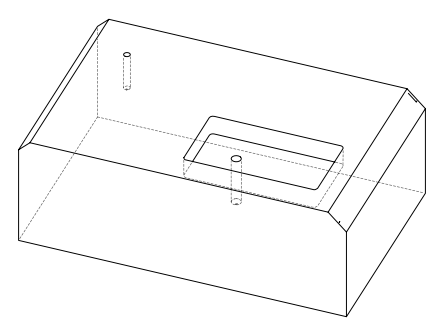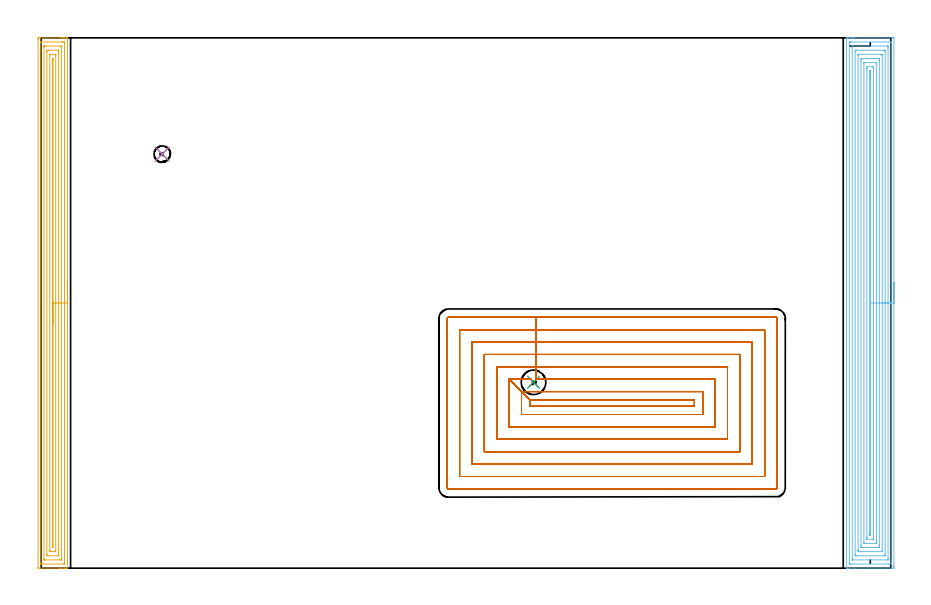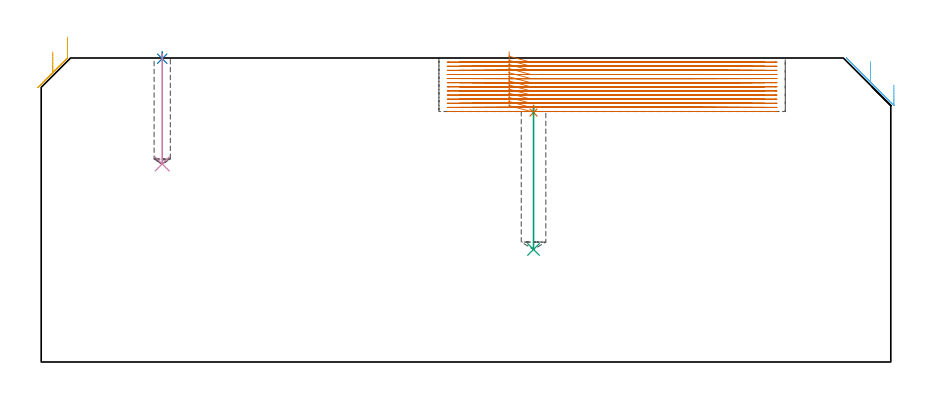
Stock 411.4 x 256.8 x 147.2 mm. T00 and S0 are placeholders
(PLAN: 7 operations, 4 tool changes, 100.8 min)
(1 SPOT_DRILL | STEP1POCKET | NXT0321_9005460120000 | 0.03 min | 2821 mm3)
(2 SPOT_DRILL_1 | STEP1POCKET_1 | NXT0321_9005460120000 | 0.03 min | 0 mm3)
(3 DRILL_BLIND_HOLE_INTO_CENTER | STEP1POCKET | UGT0301_229 | 0.28 min | 7232 mm3)
(4 DRILL_BLIND_HOLE_INTO_CENTER_1 | STEP1POCKET_1 | UGT0301_198 | 0.21 min | 2420 mm3)
(5 AREA_MILL | FG_CHAMFER_SURFACE | UGT0205_001 | 12.49 min | 25890 mm3)
(6 AREA_MILL_1 | FG_CHAMFER_SURFACE_1 | UGT0205_001 | 18.72 min | 67913 mm3)
(7 MILL_RECTANGULAR_POCKET | POCKET_RECTANGULAR_STRAIGHT | NXT0201_009 | Follow Part, ap 2, ae 75% | 68.98 min | 392386 mm3)
(TOOL NXT0321_9005460120000 | NC Spot Drill, 142deg, 12mm, Carbide, Uncoated | D12 PA142 FL30 Z2)
(TOOL UGT0301_229 | Twist Drill 11.9 mm | D11.9 PA118 FL100 Z2)
(TOOL UGT0301_198 | Twist Drill 7.9 mm | D7.9 PA118 FL73 Z2)
(TOOL UGT0205_001 | Chamfer Mill 20 x 3 x 45 deg. | D20 FL50 Z2)
(TOOL NXT0201_009 | ENDMILL 8mm [2P460-0800-NA 1630] | D8 FL26 Z6)
(OP 1 SPOT_DRILL)
G17 G21 G94 G90
T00 M6
G54
G17 G0 G90 X238.4 Y90. S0 M3
G43 Z157.2 H0
G94 G81 G98 Z120.788 F250. R124.3
G80
M5
M2
(OP 2 SPOT_DRILL_1)
G17 G21 G94 G90
T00 M6
G54
G17 G0 G90 X58.6 Y200.5 S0 M3
G43 Z157.2 H0
G94 G81 G98 Z146.86 F250. R150.2
G80
M5
M2
(OP 3 DRILL_BLIND_HOLE_INTO_CENTER)
G17 G21 G94 G90
T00 M6
G54
G17 G0 G90 X238.4 Y90. S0 M3
G43 Z157.2 H0
G94 G81 G98 Z54.5 F250. R123.3
G80
M5
M2
(OP 4 DRILL_BLIND_HOLE_INTO_CENTER_1)
G17 G21 G94 G90
T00 M6
G54
G17 G0 G90 X58.6 Y200.5 S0 M3
G43 Z157.2 H0
G94 G81 G98 Z95.9 F250. R149.2
G80
M5
M2
(OP 5 AREA_MILL)
G17 G21 G94 G90
T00 M6
G54
G17 G0 G90 X12.7 Y138.4 S1061 M3
G43 Z157.2 H0
G94 G1 Y138.362 Z156.328 F250.
Y138.248 Z155.463
Y138.059 Z154.612
Y137.797 Z153.78
Y137.463 Z152.974
Y137.06 Z152.2
Y136.592 Z151.464
Y136.06 Z150.772
Y135.471 Z150.129
Y134.828 Z149.539
Y134.136 Z149.008
Y133.4 Z148.54
Y132.626 Z148.137
Y131.82 Z147.803
Y130.988 Z147.541
Y130.136 Z147.352
Y129.272 Z147.238
Y128.4 Z147.2
Y0.174
X12.697 Y0.009 Z147.188
X12.687 Y0.007 Z147.178
X12.329 Y0. Z146.828
X12.03 Z146.529
X11.341 Z145.836
X10.113 Z144.61
X9.574 Z144.069
X8.961 Z143.456
X-1.294 Y0.001 Z133.203
X-1.492 Y0.01 Z133.006
X-1.499 Y0.208 Z132.999
X-1.5 Y255.767 Z133.
X-1.499 Y256.179 Z133.001
X-1.495 Y256.656 Z133.003
X-1.492 Y256.791 Z133.006
X-1.024 Y256.795 Z133.473
X-0.41 Y256.8 Z134.087
X9.574 Z144.069
X10.113 Z144.61
X10.458 Z144.954
X10.997 Z145.493
X11.341 Z145.836
X12.03 Z146.529
X12.329 Z146.829
X12.687 Y256.793 Z147.178
X12.697 Y256.791 Z147.188
X12.7 Y256.626 Z147.2
Y128.4
X11.286 Z145.786
X11.285 Y2.094 Z145.785
X11.284 Y2.042 Z145.784
X11.282 Y2.017 Z145.782
X11.28 Y2.012 Z145.78
X11.264 Y2.009 Z145.764
X10.86 Y2.001 Z145.36
X1.146 Y2. Z135.646
X0.742 Y2.001 Z135.242
X0.26 Y2.003 Z134.76
X0.028 Y2.01 Z134.528
X-0.079 Y2.022 Z134.421
X-0.085 Y2.351 Z134.415
Y2.408
Y254.706
X-0.084 Y254.758 Z134.416
X-0.082 Y254.783 Z134.418
X-0.08 Y254.788 Z134.42
X-0.064 Y254.791 Z134.436
X0.34 Y254.799 Z134.84
X10.054 Y254.8 Z144.554
X10.458 Y254.799 Z144.958
X10.941 Y254.797 Z145.441
X11.172 Y254.79 Z145.672
X11.279 Y254.778 Z145.779
X11.285 Y254.449 Z145.785
Y254.392
X11.286 Y128.4 Z145.786
X9.872 Z144.372
X9.871 Y4.788 Z144.371
X9.869 Y4.195 Z144.369
X9.866 Y4.046 Z144.366
X9.865 Y4.016 Z144.365
X9.831 Y4.01 Z144.331
X9.765 Y4.003 Z144.265
X9.574 Y4.001 Z144.074
X8.884 Y4. Z143.384
X1.818 Y4.001 Z136.318
X1.626 Y4.005 Z136.126
X1.433 Y4.01 Z135.933
X1.335 Y4.024 Z135.835
X1.332 Y4.095 Z135.832
X1.33 Y4.195 Z135.83
X1.329 Y4.495 Z135.829
Y252.012
X1.331 Y252.605 Z135.831
X1.334 Y252.754 Z135.834
X1.335 Y252.784 Z135.835
X1.369 Y252.79 Z135.869
X1.436 Y252.797 Z135.936
X1.626 Y252.799 Z136.126
X2.316 Y252.8 Z136.816
X9.382 Y252.799 Z143.882
X9.574 Y252.795 Z144.074
X9.767 Y252.79 Z144.267
X9.865 Y252.776 Z144.365
X9.868 Y252.705 Z144.368
X9.87 Y252.605 Z144.37
X9.871 Y252.305 Z144.371
X9.872 Y128.4 Z144.372
X8.457 Z142.957
Y6.876
X8.454 Y6.223 Z142.954
X8.45 Y6.01 Z142.95
X7.791 Y6. Z142.291
X3.374 Z137.874
X2.956 Y6.006 Z137.456
X2.754 Y6.01 Z137.254
X2.75 Y6.126 Z137.25
X2.744 Y6.638 Z137.244
X2.743 Y8.663 Z137.243
Y249.924
X2.747 Y250.577 Z137.247
X2.75 Y250.79 Z137.25
X3.41 Y250.8 Z137.91
X7.826 Z142.326
X8.244 Y250.794 Z142.744
X8.446 Y250.79 Z142.946
X8.45 Y250.674 Z142.95
X8.456 Y250.162 Z142.956
X8.457 Y249.924 Z142.957
Y249.267
Y128.4
X7.043 Z141.543
Y8.424
X7.04 Y8.184 Z141.54
X7.036 Y8.027 Z141.536
X7.032 Y8.008 Z141.532
X7.026 Y8.005 Z141.526
X7.007 Y8.002 Z141.507
X6.925 Y8. Z141.425
X6.697 Z141.197
X5.158 Z139.658
X4.93 Z139.43
X4.275 Y8.007 Z138.775
X4.183 Y8.01 Z138.683
X4.164 Y8.023 Z138.664
X4.16 Y8.144 Z138.66
X4.158 Y8.304 Z138.658
X4.157 Y8.783 Z138.657
Y248.376
X4.16 Y248.616 Z138.66
X4.164 Y248.774 Z138.664
X4.168 Y248.792 Z138.668
X4.174 Y248.795 Z138.674
X4.193 Y248.798 Z138.693
X4.275 Y248.8 Z138.775
X4.503 Z139.003
X6.042 Z140.542
X6.27 Z140.77
X6.925 Y248.793 Z141.425
X7.017 Y248.79 Z141.517
X7.036 Y248.777 Z141.536
X7.04 Y248.656 Z141.54
X7.042 Y248.496 Z141.542
X7.043 Y248.257 Z141.543
Y248.137
Y128.4
X5.629 Z140.129
Y10.868
X5.627 Y10.45 Z140.127
X5.623 Y10.057 Z140.123
X5.622 Y10.022 Z140.122
X5.597 Y10.007 Z140.097
X5.578 Y10.01 Z140.078
X5.576 Y10.027 Z140.076
X5.571 Y10.45 Z140.071
Y10.509
X5.572 Y246.62 Z140.072
X5.573 Y246.724 Z140.073
X5.576 Y246.774 Z140.076
X5.578 Y246.79 Z140.078
X5.602 Y246.795 Z140.102
X5.621 Y246.79 Z140.121
X5.624 Y246.773 Z140.124
X5.627 Y246.35 Z140.127
X5.629 Y245.932 Z140.129
Y245.874
Y128.4
Y127.528 Z140.167
Y126.663 Z140.281
Y125.812 Z140.47
Y124.98 Z140.732
Y124.174 Z141.066
Y123.4 Z141.469
Y122.664 Z141.937
Y121.972 Z142.468
Y121.329 Z143.058
Y120.74 Z143.701
Y120.208 Z144.393
Y119.74 Z145.129
Y119.337 Z145.903
Y119.003 Z146.709
Y118.741 Z147.541
Y118.552 Z148.392
Y118.438 Z149.257
Y118.4 Z150.129
G0 Z157.2
M5
M2
(OP 6 AREA_MILL_1)
G17 G21 G94 G90
T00 M6
G54
G17 G0 G90 X412.9 Y138.4 S1061 M3
G43 Z157.2 H0
Z134.2
G94 G1 Y138.362 Z133.328 F250.
Y138.248 Z132.463
Y138.059 Z131.612
Y137.797 Z130.78
Y137.463 Z129.974
Y137.06 Z129.2
Y136.592 Z128.464
Y136.06 Z127.772
Y135.471 Z127.129
Y134.828 Z126.54
Y134.136 Z126.008
Y133.4 Z125.54
Y132.626 Z125.137
Y131.82 Z124.803
Y130.988 Z124.541
Y130.136 Z124.352
Y129.272 Z124.238
Y128.4 Z124.2
Y1.041
X412.899 Y0.621 Z124.201
X412.895 Y0.153 Z124.203
X412.892 Y0.009 Z124.206
X412.433 Y0.005 Z124.665
X411.819 Y0. Z125.278
X393.629 Z143.467
X391.25 Z145.845
X390.562 Z146.538
X390.264 Z146.835
X389.91 Z147.18
X389.903 Y0.007 Z147.188
X389.9 Y0.174 Z147.2
Y256.626
X389.903 Y256.793 Z147.188
X389.91 Y256.8 Z147.18
X390.264 Z146.835
X390.562 Z146.537
X391.25 Z145.845
X392.477 Z144.62
X393.015 Z144.079
X393.629 Z143.467
X412.433 Z124.665
X412.704 Y256.797 Z124.393
X412.892 Y256.79 Z124.206
X412.899 Y256.6 Z124.199
X412.9 Y128.4 Z124.2
X411.486 Z125.614
Y3.367
X411.485 Y2.474 Z125.615
X411.483 Y2.408 Z125.617
X411.467 Y2.01 Z125.633
X411.068 Y2.002 Z126.032
X410.667 Y2.001 Z126.433
X410.188 Y2. Z126.912
X392.133 Y2.001 Z144.967
X391.651 Y2.003 Z145.449
X391.423 Y2.01 Z145.677
X391.321 Y2.028 Z145.779
X391.315 Y2.342 Z145.785
Y2.408
X391.314 Y253.433 Z145.786
X391.315 Y254.326 Z145.785
X391.317 Y254.392 Z145.783
X391.334 Y254.79 Z145.766
X391.732 Y254.798 Z145.368
X392.133 Y254.799 Z144.967
X392.612 Y254.8 Z144.488
X410.667 Y254.799 Z126.433
X411.149 Y254.797 Z125.951
X411.377 Y254.79 Z125.723
X411.479 Y254.772 Z125.621
X411.485 Y254.458 Z125.615
Y254.392
X411.486 Y128.4 Z125.614
X410.072 Z127.028
X410.071 Y4.799 Z127.029
X410.07 Y4.195 Z127.03
X410.067 Y4.05 Z127.033
X410.065 Y4.017 Z127.035
X410.061 Y4.01 Z127.039
X410.041 Y4.006 Z127.059
X409.976 Y4.001 Z127.124
X393.015 Z144.085
X392.823 Y4.003 Z144.277
X392.768 Y4.006 Z144.332
X392.739 Y4.01 Z144.361
X392.735 Y4.023 Z144.365
X392.732 Y4.099 Z144.368
X392.73 Y4.195 Z144.37
X392.729 Y4.485 Z144.371
X392.728 Y5.089 Z144.372
X392.729 Y252.002 Z144.371
X392.73 Y252.605 Z144.37
X392.733 Y252.75 Z144.367
X392.735 Y252.783 Z144.365
X392.739 Y252.79 Z144.361
X392.759 Y252.794 Z144.341
X392.824 Y252.799 Z144.276
X409.785 Z127.315
X409.977 Y252.797 Z127.123
X410.032 Y252.794 Z127.068
X410.061 Y252.79 Z127.039
X410.065 Y252.777 Z127.035
X410.068 Y252.701 Z127.032
X410.07 Y252.605 Z127.03
X410.071 Y252.315 Z127.029
X410.072 Y251.711 Z127.028
Y128.4
X408.657 Z128.443
Y6.876
X408.654 Y6.233 Z128.446
X408.65 Y6.024 Z128.45
X408.452 Y6.01 Z128.648
X408.02 Y6. Z129.08
X408.002 Z129.098
X394.763 Z142.337
X394.345 Y6.009 Z142.755
X394.15 Y6.016 Z142.95
X394.147 Y6.129 Z142.953
X394.143 Y6.628 Z142.957
Y249.924
X394.146 Y250.567 Z142.954
X394.149 Y250.776 Z142.951
X394.348 Y250.79 Z142.752
X394.781 Y250.8 Z142.319
X394.798 Z142.302
X408.037 Z129.063
X408.455 Y250.791 Z128.645
X408.651 Y250.784 Z128.449
X408.653 Y250.671 Z128.447
X408.657 Y250.172 Z128.443
Y128.4
X407.243 Z129.857
Y8.448
X407.241 Y8.233 Z129.859
X407.237 Y8.09 Z129.863
X407.233 Y8.009 Z129.867
X407.218 Y8.007 Z129.882
X407.137 Y8.003 Z129.963
X406.909 Y8. Z130.191
X396.317 Y8.001 Z140.783
X395.663 Y8.007 Z141.437
X395.576 Y8.01 Z141.524
X395.564 Y8.341 Z141.536
X395.559 Y8.555 Z141.541
X395.557 Y8.663 Z141.543
Y8.77
Y248.352
X395.559 Y248.567 Z141.541
X395.563 Y248.71 Z141.537
X395.568 Y248.791 Z141.532
X395.582 Y248.793 Z141.518
X395.663 Y248.797 Z141.437
X395.891 Y248.8 Z141.209
X406.483 Y248.799 Z130.617
X407.137 Y248.792 Z129.963
X407.224 Y248.79 Z129.876
X407.236 Y248.459 Z129.864
X407.242 Y248.245 Z129.858
X407.243 Y248.137 Z129.857
Y248.029
Y128.4
X405.829 Z131.271
X405.828 Y11.344 Z131.272
X405.826 Y10.884 Z131.274
X405.822 Y10.45 Z131.278
X405.809 Y10.007 Z131.291
X405.372 Y10.003 Z131.728
X404.933 Y10.001 Z132.167
X397.428 Z139.672
X396.987 Y10.003 Z140.113
X396.978 Y10.01 Z140.122
X396.975 Y10.015 Z140.125
X396.972 Y10.45 Z140.128
X396.971 Y10.913 Z140.129
Y11.344
X396.972 Y245.456 Z140.128
X396.974 Y245.917 Z140.126
X396.978 Y246.35 Z140.122
X396.991 Y246.793 Z140.109
X397.428 Y246.797 Z139.672
X397.867 Y246.799 Z139.233
X405.372 Z131.728
X405.813 Y246.797 Z131.287
X405.822 Y246.79 Z131.278
X405.825 Y246.785 Z131.275
X405.828 Y246.35 Z131.272
X405.829 Y245.887 Z131.271
Y245.456
Y128.4
X404.415 Z132.685
X404.414 Y12.237 Z132.686
X404.41 Y12.034 Z132.69
X404.409 Y12.016 Z132.691
X404.356 Y12.01 Z132.744
X404.231 Y12.004 Z132.869
X404.075 Y12.001 Z133.025
X398.545 Y12. Z138.555
X398.448 Y12.002 Z138.652
X398.423 Y12.005 Z138.677
X398.401 Y12.009 Z138.699
X398.392 Y12.048 Z138.708
X398.387 Y12.16 Z138.713
X398.386 Y12.237 Z138.714
Y244.563
X398.39 Y244.766 Z138.71
X398.391 Y244.784 Z138.709
X398.444 Y244.79 Z138.656
X398.569 Y244.796 Z138.531
X398.725 Y244.799 Z138.375
X404.255 Y244.8 Z132.845
X404.352 Y244.798 Z132.748
X404.377 Y244.795 Z132.723
X404.399 Y244.791 Z132.701
X404.408 Y244.752 Z132.692
X404.413 Y244.64 Z132.687
X404.414 Y244.563 Z132.686
X404.415 Y128.4 Z132.685
X403.001 Z134.099
X403. Y14.918 Z134.1
X402.999 Y14.639 Z134.101
X402.993 Y14.024 Z134.107
X402.747 Y14.001 Z134.353
X400.1 Y14. Z137.
X400.076 Y14.002 Z137.024
X399.807 Y14.024 Z137.293
X399.802 Y14.301 Z137.298
X399.8 Y14.918 Z137.3
Y15.198
Y241.882
X399.801 Y242.161 Z137.299
X399.807 Y242.776 Z137.293
X400.053 Y242.799 Z137.047
X402.7 Y242.8 Z134.4
X402.724 Y242.798 Z134.376
X402.994 Y242.776 Z134.106
X402.998 Y242.499 Z134.102
X403. Y241.882 Z134.1
X403.001 Y241.602 Z134.099
Y128.4
X401.586 Z135.514
Y16.705
X401.585 Y16.447 Z135.515
X401.582 Y16.074 Z135.518
X401.58 Y16.016 Z135.52
X401.527 Y16.01 Z135.573
X401.4 Y16.008 Z135.7
X401.273 Y16.01 Z135.827
X401.221 Y16.016 Z135.879
X401.219 Y16.07 Z135.881
X401.215 Y16.446 Z135.885
X401.214 Y16.705 Z135.886
Y17.082
Y240.095
X401.215 Y240.353 Z135.885
X401.218 Y240.726 Z135.882
X401.22 Y240.784 Z135.88
X401.273 Y240.79 Z135.827
X401.4 Y240.792 Z135.7
X401.527 Y240.79 Z135.573
X401.58 Y240.784 Z135.52
X401.581 Y240.73 Z135.519
X401.585 Y240.354 Z135.515
X401.586 Y240.095 Z135.514
Y239.718
Y128.4
Y127.528 Z135.552
Y126.664 Z135.666
Y125.812 Z135.854
Y124.98 Z136.117
Y124.174 Z136.451
Y123.4 Z136.853
Y122.664 Z137.322
Y121.972 Z137.853
Y121.329 Z138.443
Y120.74 Z139.086
Y120.208 Z139.778
Y119.74 Z140.514
Y119.337 Z141.288
Y119.003 Z142.094
Y118.741 Z142.926
Y118.552 Z143.777
Y118.438 Z144.642
Y118.4 Z145.514
G0 Z157.2
M5
M2
(OP 7 MILL_RECTANGULAR_POCKET)
G17 G21 G94 G90
T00 M6
G54
G17 G0 G90 X226.6 Y83.373 S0 M3
G43 Z157.2 H1
Z150.2
G94 G1 Y91.5 Z148.022 F250.
X237.104 Z145.208
X226.6 F500.
X232.6 Y85.5
X236.6 Y81.5
Y78.4
X316.3
Y81.5
X236.6
X232.6 Y85.5
Y74.4
X320.3
Y85.5
X232.6
X226.6 Y91.5
Y68.4
X326.3
Y91.5
X239.708
Y97.5
X220.6
Y62.4
X332.3
Y97.5
X239.708
Y103.5
X214.6
Y56.4
X338.3
Y103.5
X239.708
Y109.5
X208.6
Y50.4
X344.3
Y109.5
X239.708
Y115.5
X202.6
Y44.4
X350.3
Y115.5
X239.708
Y121.5
X197.2
G3 X196.6 Y120.9 R0.6
G1 Y39.
G3 X197.2 Y38.4 R0.6
G1 X355.7
G3 X356.3 Y39. R0.6
G1 Y120.9
G3 X355.7 Y121.5 R0.6
G1 X239.708
X238.708
G0 X226.6 Y83.374 Z148.208
G1 Y91.5 Z146.03 F250.
X237.105 Z143.215
X226.6 F500.
X232.6 Y85.5
X236.6 Y81.5
Y78.4
X316.3
Y81.5
X236.6
X232.6 Y85.5
Y74.4
X320.3
Y85.5
X232.6
X226.6 Y91.5
Y68.4
X326.3
Y91.5
X239.708
Y97.5
X220.6
Y62.4
X332.3
Y97.5
X239.708
Y103.5
X214.6
Y56.4
X338.3
Y103.5
X239.708
Y109.5
X208.6
Y50.4
X344.3
Y109.5
X239.708
Y115.5
X202.6
Y44.4
X350.3
Y115.5
X239.708
Y121.5
X197.2
G3 X196.6 Y120.9 R0.6
G1 Y39.
G3 X197.2 Y38.4 R0.6
G1 X355.7
G3 X356.3 Y39. R0.6
G1 Y120.9
G3 X355.7 Y121.5 R0.6
G1 X239.708
X238.708
G0 X226.6 Y83.374 Z146.215
G1 Y91.5 Z144.038 F250.
X237.105 Z141.223
X226.6 F500.
X232.6 Y85.5
X236.6 Y81.5
Y78.4
X316.3
Y81.5
X236.6
X232.6 Y85.5
Y74.4
X320.3
Y85.5
X232.6
X226.6 Y91.5
Y68.4
X326.3
Y91.5
X239.708
Y97.5
X220.6
Y62.4
X332.3
Y97.5
X239.708
Y103.5
X214.6
Y56.4
X338.3
Y103.5
X239.708
Y109.5
X208.6
Y50.4
X344.3
Y109.5
X239.708
Y115.5
X202.6
Y44.4
X350.3
Y115.5
X239.708
Y121.5
X197.2
G3 X196.6 Y120.9 R0.6
G1 Y39.
G3 X197.2 Y38.4 R0.6
G1 X355.7
G3 X356.3 Y39. R0.6
G1 Y120.9
G3 X355.7 Y121.5 R0.6
G1 X239.708
X238.708
G0 X226.6 Y83.373 Z144.223
G1 Y91.5 Z142.045 F250.
X237.104 Z139.231
X226.6 F500.
X232.6 Y85.5
X236.6 Y81.5
Y78.4
X316.3
Y81.5
X236.6
X232.6 Y85.5
Y74.4
X320.3
Y85.5
X232.6
X226.6 Y91.5
Y68.4
X326.3
Y91.5
X239.708
Y97.5
X220.6
Y62.4
X332.3
Y97.5
X239.708
Y103.5
X214.6
Y56.4
X338.3
Y103.5
X239.708
Y109.5
X208.6
Y50.4
X344.3
Y109.5
X239.708
Y115.5
X202.6
Y44.4
X350.3
Y115.5
X239.708
Y121.5
X197.2
G3 X196.6 Y120.9 R0.6
G1 Y39.
G3 X197.2 Y38.4 R0.6
G1 X355.7
G3 X356.3 Y39. R0.6
G1 Y120.9
G3 X355.7 Y121.5 R0.6
G1 X239.708
X238.708
G0 X226.6 Y83.373 Z142.231
G1 Y91.5 Z140.053 F250.
X237.104 Z137.238
X226.6 F500.
X232.6 Y85.5
X236.6 Y81.5
Y78.4
X316.3
Y81.5
X236.6
X232.6 Y85.5
Y74.4
X320.3
Y85.5
X232.6
X226.6 Y91.5
Y68.4
X326.3
Y91.5
X239.708
Y97.5
X220.6
Y62.4
X332.3
Y97.5
X239.708
Y103.5
X214.6
Y56.4
X338.3
Y103.5
X239.708
Y109.5
X208.6
Y50.4
X344.3
Y109.5
X239.708
Y115.5
X202.6
Y44.4
X350.3
Y115.5
X239.708
Y121.5
X197.2
G3 X196.6 Y120.9 R0.6
G1 Y39.
G3 X197.2 Y38.4 R0.6
G1 X355.7
G3 X356.3 Y39. R0.6
G1 Y120.9
G3 X355.7 Y121.5 R0.6
G1 X239.708
X238.708
G0 X226.6 Y83.373 Z140.238
G1 Y91.5 Z138.061 F250.
X237.104 Z135.246
X226.6 F500.
X232.6 Y85.5
X236.6 Y81.5
Y78.4
X316.3
Y81.5
X236.6
X232.6 Y85.5
Y74.4
X320.3
Y85.5
X232.6
X226.6 Y91.5
Y68.4
X326.3
Y91.5
X239.708
Y97.5
X220.6
Y62.4
X332.3
Y97.5
X239.708
Y103.5
X214.6
Y56.4
X338.3
Y103.5
X239.708
Y109.5
X208.6
Y50.4
X344.3
Y109.5
X239.708
Y115.5
X202.6
Y44.4
X350.3
Y115.5
X239.708
Y121.5
X197.2
G3 X196.6 Y120.9 R0.6
G1 Y39.
G3 X197.2 Y38.4 R0.6
G1 X355.7
G3 X356.3 Y39. R0.6
G1 Y120.9
G3 X355.7 Y121.5 R0.6
G1 X239.708
X238.708
G0 X226.6 Y83.373 Z138.246
G1 Y91.5 Z136.068 F250.
X237.104 Z133.254
X226.6 F500.
X232.6 Y85.5
X236.6 Y81.5
Y78.4
X316.3
Y81.5
X236.6
X232.6 Y85.5
Y74.4
X320.3
Y85.5
X232.6
X226.6 Y91.5
Y68.4
X326.3
Y91.5
X239.708
Y97.5
X220.6
Y62.4
X332.3
Y97.5
X239.708
Y103.5
X214.6
Y56.4
X338.3
Y103.5
X239.708
Y109.5
X208.6
Y50.4
X344.3
Y109.5
X239.708
Y115.5
X202.6
Y44.4
X350.3
Y115.5
X239.708
Y121.5
X197.2
G3 X196.6 Y120.9 R0.6
G1 Y39.
G3 X197.2 Y38.4 R0.6
G1 X355.7
G3 X356.3 Y39. R0.6
G1 Y120.9
G3 X355.7 Y121.5 R0.6
G1 X239.708
X238.708
G0 X226.6 Y83.373 Z136.254
G1 Y91.5 Z134.076 F250.
X237.105 Z131.261
X226.6 F500.
X232.6 Y85.5
X236.6 Y81.5
Y78.4
X316.3
Y81.5
X236.6
X232.6 Y85.5
Y74.4
X320.3
Y85.5
X232.6
X226.6 Y91.5
Y68.4
X326.3
Y91.5
X239.708
Y97.5
X220.6
Y62.4
X332.3
Y97.5
X239.708
Y103.5
X214.6
Y56.4
X338.3
Y103.5
X239.708
Y109.5
X208.6
Y50.4
X344.3
Y109.5
X239.708
Y115.5
X202.6
Y44.4
X350.3
Y115.5
X239.708
Y121.5
X197.2
G3 X196.6 Y120.9 R0.6
G1 Y39.
G3 X197.2 Y38.4 R0.6
G1 X355.7
G3 X356.3 Y39. R0.6
G1 Y120.9
G3 X355.7 Y121.5 R0.6
G1 X239.708
X238.708
G0 X226.6 Y83.373 Z134.261
G1 Y91.5 Z132.084 F250.
X237.105 Z129.269
X226.6 F500.
X232.6 Y85.5
X236.6 Y81.5
Y78.4
X316.3
Y81.5
X236.6
X232.6 Y85.5
Y74.4
X320.3
Y85.5
X232.6
X226.6 Y91.5
Y68.4
X326.3
Y91.5
X239.708
Y97.5
X220.6
Y62.4
X332.3
Y97.5
X239.708
Y103.5
X214.6
Y56.4
X338.3
Y103.5
X239.708
Y109.5
X208.6
Y50.4
X344.3
Y109.5
X239.708
Y115.5
X202.6
Y44.4
X350.3
Y115.5
X239.708
Y121.5
X197.2
G3 X196.6 Y120.9 R0.6
G1 Y39.
G3 X197.2 Y38.4 R0.6
G1 X355.7
G3 X356.3 Y39. R0.6
G1 Y120.9
G3 X355.7 Y121.5 R0.6
G1 X239.708
X238.708
G0 X226.6 Y83.373 Z132.269
G1 Y91.5 Z130.091 F250.
X237.104 Z127.277
X226.6 F500.
X232.6 Y85.5
X236.6 Y81.5
Y78.4
X316.3
Y81.5
X236.6
X232.6 Y85.5
Y74.4
X320.3
Y85.5
X232.6
X226.6 Y91.5
Y68.4
X326.3
Y91.5
X239.708
Y97.5
X220.6
Y62.4
X332.3
Y97.5
X239.708
Y103.5
X214.6
Y56.4
X338.3
Y103.5
X239.708
Y109.5
X208.6
Y50.4
X344.3
Y109.5
X239.708
Y115.5
X202.6
Y44.4
X350.3
Y115.5
X239.708
Y121.5
X197.2
G3 X196.6 Y120.9 R0.6
G1 Y39.
G3 X197.2 Y38.4 R0.6
G1 X355.7
G3 X356.3 Y39. R0.6
G1 Y120.9
G3 X355.7 Y121.5 R0.6
G1 X239.708
X238.708
G0 X226.6 Y83.373 Z130.277
G1 Y91.5 Z128.099 F250.
X237.104 Z125.285
X226.6 F500.
X232.6 Y85.5
X236.6 Y81.5
Y78.4
X316.3
Y81.5
X236.6
X232.6 Y85.5
Y74.4
X320.3
Y85.5
X232.6
X226.6 Y91.5
Y68.4
X326.3
Y91.5
X239.708
Y97.5
X220.6
Y62.4
X332.3
Y97.5
X239.708
Y103.5
X214.6
Y56.4
X338.3
Y103.5
X239.708
Y109.5
X208.6
Y50.4
X344.3
Y109.5
X239.708
Y115.5
X202.6
Y44.4
X350.3
Y115.5
X239.708
Y121.5
X197.2
G3 X196.6 Y120.9 R0.6
G1 Y39.
G3 X197.2 Y38.4 R0.6
G1 X355.7
G3 X356.3 Y39. R0.6
G1 Y120.9
G3 X355.7 Y121.5 R0.6
G1 X239.708
X238.708
G0 X226.6 Y83.384 Z128.285
G1 Y91.5 Z126.11 F250.
X237.115 Z123.292
X226.6 F500.
X232.6 Y85.5
X236.6 Y81.5
Y78.4
X316.3
Y81.5
X236.6
X232.6 Y85.5
Y74.4
X320.3
Y85.5
X232.6
X226.6 Y91.5
Y68.4
X326.3
Y91.5
X239.695
Y97.5
X220.6
Y62.4
X332.3
Y97.5
X239.695
Y103.5
X214.6
Y56.4
X338.3
Y103.5
X239.695
Y109.5
X208.6
Y50.4
X344.3
Y109.5
X239.695
Y115.5
X202.6
Y44.4
X350.3
Y115.5
X239.695
Y121.5
X197.2
G3 X196.6 Y120.9 R0.6
G1 Y39.
G3 X197.2 Y38.4 R0.6
G1 X355.7
G3 X356.3 Y39. R0.6
G1 Y120.9
G3 X355.7 Y121.5 R0.6
G1 X239.695
X238.695
G0 X226.6 Y83.437 Z126.292
G1 Y91.5 Z124.132 F250.
X237.169 Z121.3
X226.6 F500.
X232.6 Y85.5
X236.6 Y81.5
Y78.4
X316.3
Y81.5
X236.6
X232.6 Y85.5
Y74.4
X320.3
Y85.5
X232.6
X226.6 Y91.5
Y68.4
X326.3
Y91.5
X239.63
Y97.5
X220.6
Y62.4
X332.3
Y97.5
X239.63
Y103.5
X214.6
Y56.4
X338.3
Y103.5
X239.63
Y109.5
X208.6
Y50.4
X344.3
Y109.5
X239.63
Y115.5
X202.6
Y44.4
X350.3
Y115.5
X239.63
Y121.5
X197.2
G3 X196.6 Y120.9 R0.6
G1 Y39.
G3 X197.2 Y38.4 R0.6
G1 X355.7
G3 X356.3 Y39. R0.6
G1 Y120.9
G3 X355.7 Y121.5 R0.6
G1 X239.63
X238.63
G0 Z157.2
M5
M2
